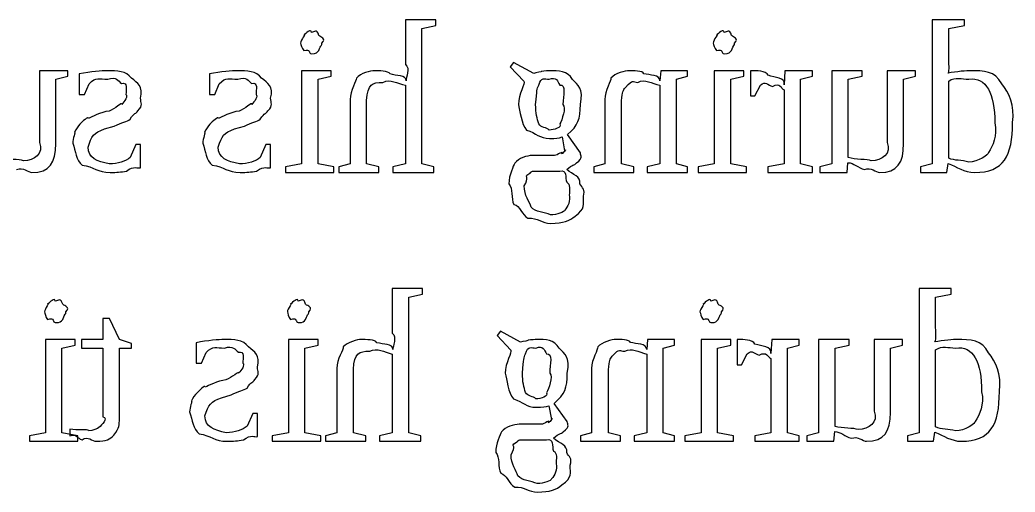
# Model space of a CAD drawing. Header units: millimetres. Extents: x 21 to 196, y 128 to 259.
# Drawn here: x 45.17 to 65.86, y 240.74 to 250.56 of the extents above; entities that cross this region are included whole.
import ezdxf

# ---------------------------------------------------------------- set-up
doc = ezdxf.new("R2010")
doc.units = ezdxf.units.MM
doc.layers.get('0').update_dxf_attribs({"linetype": 'CONTINUOUS'})

msp = doc.modelspace()

# ---------------------------------------------------------------- linework, layer by layer
at = {"color": 0}
for p, q in [((53.8124, 250.56), (53.1841, 250.56)), ((53.1841, 250.56), (53.1841, 249.634)), ((53.5259, 250.384), (53.8124, 250.445)), ((53.8124, 250.445), (53.8124, 250.56)), ((64.8049, 250.56), (64.1382, 250.56)), ((64.1382, 250.56), (64.1382, 247.562)), ((64.4797, 250.384), (64.8049, 250.445)), ((64.8049, 250.445), (64.8049, 250.56)), ((53.5259, 247.562), (53.5259, 250.384)), ((64.4797, 249.827), (64.4797, 250.384)), ((51.0011, 250.075), (51.0011, 250.075)), ((59.5824, 250.075), (59.5824, 250.075)), ((55.433, 249.673), (55.3614, 249.585)), ((55.3614, 249.585), (55.6479, 249.282)), ((55.8518, 249.447), (55.433, 249.673)), ((46.1603, 249.502), (45.5704, 249.502)), ((45.5704, 249.502), (45.5704, 248.008)), ((45.9123, 249.326), (46.1603, 249.386)), ((46.1603, 249.386), (46.1603, 249.502)), ((46.4012, 249.436), (46.4012, 249.011)), ((49.1063, 249.436), (49.1063, 249.011)), ((51.6407, 249.502), (51.0233, 249.502)), ((51.0233, 249.502), (51.0233, 247.562)), ((51.3652, 249.326), (51.6407, 249.386)), ((51.6407, 249.386), (51.6407, 249.502)), ((58.4923, 249.502), (58.4757, 249.293)), ((59.049, 249.502), (58.4923, 249.502)), ((58.8176, 249.326), (59.049, 249.386)), ((59.049, 249.386), (59.049, 249.502)), ((60.2216, 249.502), (59.6043, 249.502)), ((59.6043, 249.502), (59.6043, 247.562)), ((59.9461, 249.326), (60.2216, 249.386)), ((60.2216, 249.386), (60.2216, 249.502)), ((60.3567, 249.502), (60.3567, 248.979)), ((60.3899, 249.502), (60.3567, 249.502)), ((61.0732, 249.502), (61.0567, 249.21)), ((61.6465, 249.502), (61.0732, 249.502)), ((61.3985, 249.326), (61.6465, 249.386)), ((61.6465, 249.386), (61.6465, 249.502)), ((62.683, 249.502), (62.049, 249.502)), ((62.049, 249.502), (62.049, 247.562)), ((62.3905, 249.326), (62.683, 249.386)), ((62.683, 249.386), (62.683, 249.502)), ((63.7907, 249.502), (63.2008, 249.502)), ((63.2008, 249.502), (63.2008, 248.008)), ((63.5427, 249.326), (63.7907, 249.386)), ((63.7907, 249.386), (63.7907, 249.502)), ((45.9123, 247.986), (45.9123, 249.326)), ((46.5116, 249.011), (46.6051, 249.232)), ((49.2167, 249.011), (49.3102, 249.232)), ((51.3652, 247.562), (51.3652, 249.326)), ((53.1841, 249.199), (53.1841, 247.562)), ((58.4757, 249.199), (58.4757, 247.562)), ((58.8176, 247.562), (58.8176, 249.326)), ((59.9461, 247.562), (59.9461, 249.326)), ((60.4449, 248.979), (60.5663, 249.204)), ((61.3985, 247.562), (61.3985, 249.326)), ((62.3905, 247.694), (62.3905, 249.326)), ((63.5427, 247.986), (63.5427, 249.326)), ((64.4797, 247.683), (64.4797, 249.287)), ((46.4012, 249.011), (46.5116, 249.011)), ((49.1063, 249.011), (49.2167, 249.011)), ((60.3567, 248.979), (60.4449, 248.979)), ((61.0567, 249.105), (61.0567, 247.562)), ((52.0319, 248.901), (52.0319, 247.562)), ((52.3737, 247.562), (52.3737, 248.885)), ((55.5322, 248.802), (55.5322, 248.802)), ((57.3292, 248.901), (57.3292, 247.562)), ((57.6763, 247.562), (57.6763, 248.874)), ((46.9251, 248.29), (47.129, 248.35)), ((49.6302, 248.29), (49.8341, 248.35)), ((65.4389, 248.416), (65.4389, 248.416)), ((56.1717, 248.267), (56.1717, 248.267)), ((56.8219, 247.793), (56.552, 248.174)), ((46.2636, 247.997), (46.2636, 247.997)), ((47.5753, 247.964), (47.4595, 247.7)), ((47.6747, 247.964), (47.5753, 247.964)), ((47.6747, 247.485), (47.6747, 247.964)), ((48.9687, 247.997), (48.9687, 247.997)), ((50.2804, 247.964), (50.1646, 247.7)), ((50.3798, 247.964), (50.2804, 247.964)), ((50.3798, 247.485), (50.3798, 247.964)), ((56.4416, 248.124), (56.4914, 247.837)), ((56.2818, 247.738), (55.8243, 247.738)), ((51.0233, 247.562), (50.6871, 247.501)), ((51.6957, 247.501), (51.3652, 247.562)), ((52.0319, 247.562), (51.7948, 247.501)), ((52.6327, 247.501), (52.3737, 247.562)), ((53.1841, 247.562), (52.9195, 247.501)), ((53.7739, 247.501), (53.5259, 247.562)), ((57.3292, 247.562), (57.0978, 247.501)), ((57.93, 247.501), (57.6763, 247.562)), ((58.4757, 247.562), (58.2112, 247.501)), ((59.049, 247.501), (58.8176, 247.562)), ((59.6043, 247.562), (59.2681, 247.501)), ((60.2767, 247.501), (59.9461, 247.562)), ((61.0567, 247.562), (60.7205, 247.501)), ((61.6465, 247.501), (61.3985, 247.562)), ((62.049, 247.562), (61.801, 247.501)), ((62.3686, 247.385), (62.3852, 247.589)), ((64.1382, 247.562), (63.8955, 247.501)), ((64.4412, 247.385), (64.4687, 247.573)), ((50.6871, 247.501), (50.6871, 247.385)), ((50.6871, 247.385), (51.6957, 247.385)), ((51.6957, 247.385), (51.6957, 247.501)), ((51.7948, 247.501), (51.7948, 247.385)), ((51.7948, 247.385), (52.6327, 247.385)), ((52.6327, 247.385), (52.6327, 247.501)), ((52.9195, 247.501), (52.9195, 247.385)), ((52.9195, 247.385), (53.7739, 247.385)), ((53.7739, 247.385), (53.7739, 247.501)), ((55.8574, 247.413), (56.3922, 247.413)), ((57.0978, 247.501), (57.0978, 247.385)), ((57.0978, 247.385), (57.93, 247.385)), ((57.93, 247.385), (57.93, 247.501)), ((58.2112, 247.501), (58.2112, 247.385)), ((58.2112, 247.385), (59.049, 247.385)), ((59.049, 247.385), (59.049, 247.501)), ((59.2681, 247.501), (59.2681, 247.385)), ((59.2681, 247.385), (60.2767, 247.385)), ((60.2767, 247.385), (60.2767, 247.501)), ((60.7205, 247.501), (60.7205, 247.385)), ((60.7205, 247.385), (61.6465, 247.385)), ((61.6465, 247.385), (61.6465, 247.501)), ((61.801, 247.501), (61.801, 247.385)), ((61.801, 247.385), (62.3686, 247.385)), ((63.8955, 247.501), (63.8955, 247.385)), ((63.8955, 247.385), (64.4412, 247.385)), ((55.6535, 247.104), (55.6535, 247.104))]:
    msp.add_line(p, q, dxfattribs=at)
at = {"color": 250}
for p, q in [((53.5383, 244.968), (52.9096, 244.968)), ((52.9096, 244.968), (52.9096, 244.042)), ((53.2515, 244.792), (53.5383, 244.852)), ((53.5383, 244.852), (53.5383, 244.968)), ((64.5308, 244.968), (63.8637, 244.968)), ((63.8637, 244.968), (63.8637, 241.97)), ((64.2056, 244.792), (64.5308, 244.852)), ((64.5308, 244.852), (64.5308, 244.968)), ((53.2515, 241.97), (53.2515, 244.792)), ((64.2056, 244.235), (64.2056, 244.792)), ((45.6766, 244.483), (45.6766, 244.483)), ((50.727, 244.483), (50.727, 244.483)), ((59.3079, 244.483), (59.3079, 244.483)), ((47.0256, 244.346), (46.8933, 244.346)), ((46.8933, 244.346), (46.8933, 243.91)), ((47.2352, 243.91), (47.0256, 244.346)), ((55.1586, 244.081), (55.087, 243.993)), ((55.087, 243.993), (55.3738, 243.689)), ((55.5777, 243.855), (55.1586, 244.081)), ((46.3158, 243.91), (45.6985, 243.91)), ((45.6985, 243.91), (45.6985, 241.97)), ((46.0403, 243.733), (46.3158, 243.794)), ((46.3158, 243.794), (46.3158, 243.91)), ((46.8933, 243.91), (46.4467, 243.91)), ((46.4467, 243.91), (46.4467, 243.733)), ((47.4885, 243.827), (47.2352, 243.91)), ((47.4885, 243.733), (47.4885, 243.827)), ((48.8322, 243.844), (48.8322, 243.419)), ((51.3662, 243.91), (50.7488, 243.91)), ((50.7488, 243.91), (50.7488, 241.97)), ((51.0907, 243.733), (51.3662, 243.794)), ((51.3662, 243.794), (51.3662, 243.91)), ((58.2179, 243.91), (58.2013, 243.701)), ((58.7745, 243.91), (58.2179, 243.91)), ((58.5431, 243.733), (58.7745, 243.794)), ((58.7745, 243.794), (58.7745, 243.91)), ((59.9475, 243.91), (59.3302, 243.91)), ((59.3302, 243.91), (59.3302, 241.97)), ((59.6717, 243.733), (59.9475, 243.794)), ((59.9475, 243.794), (59.9475, 243.91)), ((60.0826, 243.91), (60.0826, 243.386)), ((60.1155, 243.91), (60.0826, 243.91)), ((60.7991, 243.91), (60.7826, 243.618)), ((61.3724, 243.91), (60.7991, 243.91)), ((61.1244, 243.733), (61.3724, 243.794)), ((61.3724, 243.794), (61.3724, 243.91)), ((62.4085, 243.91), (61.7746, 243.91)), ((61.7746, 243.91), (61.7746, 241.97)), ((62.1164, 243.733), (62.4085, 243.794)), ((62.4085, 243.794), (62.4085, 243.91)), ((63.5166, 243.91), (62.9267, 243.91)), ((62.9267, 243.91), (62.9267, 242.416)), ((63.2686, 243.733), (63.5166, 243.794)), ((63.5166, 243.794), (63.5166, 243.91)), ((46.0403, 241.97), (46.0403, 243.733)), ((46.4467, 243.733), (46.8933, 243.733)), ((46.8933, 243.733), (46.8933, 242.3)), ((47.2352, 242.273), (47.2352, 243.733)), ((47.2352, 243.733), (47.4885, 243.733)), ((48.9423, 243.419), (49.0361, 243.64)), ((51.0907, 241.97), (51.0907, 243.733)), ((52.9096, 243.607), (52.9096, 241.97)), ((58.2013, 243.607), (58.2013, 241.97)), ((58.5431, 241.97), (58.5431, 243.733)), ((59.6717, 241.97), (59.6717, 243.733)), ((60.1708, 243.386), (60.2918, 243.612)), ((61.1244, 241.97), (61.1244, 243.733)), ((62.1164, 242.102), (62.1164, 243.733)), ((63.2686, 242.394), (63.2686, 243.733)), ((64.2056, 242.091), (64.2056, 243.695)), ((48.8322, 243.419), (48.9423, 243.419)), ((60.0826, 243.386), (60.1708, 243.386)), ((60.7826, 243.513), (60.7826, 241.97)), ((51.7578, 243.309), (51.7578, 241.97)), ((52.0996, 241.97), (52.0996, 243.292)), ((55.2581, 243.21), (55.2581, 243.21)), ((57.0547, 243.309), (57.0547, 241.97)), ((57.4022, 241.97), (57.4022, 243.282)), ((49.3557, 242.697), (49.5596, 242.758)), ((65.1648, 242.824), (65.1648, 242.824)), ((55.8973, 242.675), (55.8973, 242.675)), ((56.5478, 242.201), (56.2776, 242.582)), ((48.6943, 242.405), (48.6943, 242.405)), ((50.0063, 242.372), (49.8905, 242.108)), ((50.1054, 242.372), (50.0063, 242.372)), ((50.1054, 241.893), (50.1054, 242.372)), ((56.1675, 242.532), (56.2169, 242.245)), ((56.0077, 242.146), (55.5502, 242.146)), ((45.6985, 241.97), (45.3623, 241.909)), ((46.3709, 241.909), (46.0403, 241.97)), ((46.2044, 242.042), (46.2044, 241.909)), ((50.7488, 241.97), (50.4126, 241.909)), ((51.4216, 241.909), (51.0907, 241.97)), ((51.7578, 241.97), (51.5207, 241.909)), ((52.3586, 241.909), (52.0996, 241.97)), ((52.9096, 241.97), (52.645, 241.909)), ((53.4995, 241.909), (53.2515, 241.97)), ((57.0547, 241.97), (56.8233, 241.909)), ((57.6559, 241.909), (57.4022, 241.97)), ((58.2013, 241.97), (57.9367, 241.909)), ((58.7745, 241.909), (58.5431, 241.97)), ((59.3302, 241.97), (58.994, 241.909)), ((60.0026, 241.909), (59.6717, 241.97)), ((60.7826, 241.97), (60.4464, 241.909)), ((61.3724, 241.909), (61.1244, 241.97)), ((61.7746, 241.97), (61.5266, 241.909)), ((62.0945, 241.793), (62.1111, 241.997)), ((63.8637, 241.97), (63.6214, 241.909)), ((64.1671, 241.793), (64.1946, 241.981)), ((45.3623, 241.909), (45.3623, 241.793)), ((45.3623, 241.793), (46.3709, 241.793)), ((46.3709, 241.793), (46.3709, 241.909)), ((46.761, 241.793), (46.761, 241.793)), ((50.4126, 241.909), (50.4126, 241.793)), ((50.4126, 241.793), (51.4216, 241.793)), ((51.4216, 241.793), (51.4216, 241.909)), ((51.5207, 241.909), (51.5207, 241.793)), ((51.5207, 241.793), (52.3586, 241.793)), ((52.3586, 241.793), (52.3586, 241.909)), ((52.645, 241.909), (52.645, 241.793)), ((52.645, 241.793), (53.4995, 241.793)), ((53.4995, 241.793), (53.4995, 241.909)), ((55.5833, 241.821), (56.1178, 241.821)), ((56.8233, 241.909), (56.8233, 241.793)), ((56.8233, 241.793), (57.6559, 241.793)), ((57.6559, 241.793), (57.6559, 241.909)), ((57.9367, 241.909), (57.9367, 241.793)), ((57.9367, 241.793), (58.7745, 241.793)), ((58.7745, 241.793), (58.7745, 241.909)), ((58.994, 241.909), (58.994, 241.793)), ((58.994, 241.793), (60.0026, 241.793)), ((60.0026, 241.793), (60.0026, 241.909)), ((60.4464, 241.909), (60.4464, 241.793)), ((60.4464, 241.793), (61.3724, 241.793)), ((61.3724, 241.793), (61.3724, 241.909)), ((61.5266, 241.909), (61.5266, 241.793)), ((61.5266, 241.793), (62.0945, 241.793)), ((63.6214, 241.909), (63.6214, 241.793)), ((63.6214, 241.793), (64.1671, 241.793)), ((55.3791, 241.512), (55.3791, 241.512))]:
    msp.add_line(p, q, dxfattribs=at)
at = {"color": 0}
for points in [[(51.0674, 250.235), (51.1309, 250.299), (51.0011, 250.137), (51.0011, 250.075)], [(51.2272, 250.301), (51.2191, 250.387), (51.1115, 250.279), (51.0674, 250.235)], [(51.3814, 250.235), (51.3401, 250.387), (51.2865, 250.301), (51.2272, 250.301)], [(51.4477, 250.075), (51.5454, 250.182), (51.4255, 250.191), (51.3814, 250.235)], [(59.6484, 250.235), (59.7119, 250.299), (59.5824, 250.137), (59.5824, 250.075)], [(59.8082, 250.301), (59.8001, 250.387), (59.6925, 250.279), (59.6484, 250.235)], [(59.9627, 250.235), (59.9211, 250.387), (59.8674, 250.301), (59.8082, 250.301)], [(60.0287, 250.075), (60.1267, 250.182), (60.0068, 250.191), (59.9627, 250.235)], [(51.0011, 250.075), (51.0124, 250.06), (51.0233, 249.965), (51.0674, 249.921)], [(51.3814, 249.921), (51.4283, 250.06), (51.4477, 250.016), (51.4477, 250.075)], [(59.5824, 250.075), (59.5933, 250.06), (59.6043, 249.965), (59.6484, 249.921)], [(59.9627, 249.921), (60.0093, 250.06), (60.0287, 250.016), (60.0287, 250.075)], [(51.0674, 249.921), (51.2191, 249.972), (51.1651, 249.855), (51.2272, 249.855)], [(51.2272, 249.855), (51.3401, 249.855), (51.3373, 249.877), (51.3814, 249.921)], [(59.6484, 249.921), (59.8001, 249.972), (59.7461, 249.855), (59.8082, 249.855)], [(59.8082, 249.855), (59.9211, 249.855), (59.9186, 249.877), (59.9627, 249.921)], [(64.4687, 249.452), (64.5047, 249.516), (64.4797, 249.625), (64.4797, 249.827)], [(53.1841, 249.634), (53.2917, 249.549), (53.1883, 249.362), (53.195, 249.293)], [(46.9745, 249.502), (46.8849, 249.502), (46.633, 249.48), (46.4012, 249.436)], [(46.6051, 249.232), (46.7526, 249.384), (46.8147, 249.326), (46.9911, 249.326)], [(47.4871, 249.348), (47.3699, 249.502), (47.1921, 249.502), (46.9745, 249.502)], [(46.9911, 249.326), (47.1717, 249.384), (47.2115, 249.295), (47.2779, 249.238)], [(49.6796, 249.502), (49.59, 249.502), (49.3377, 249.48), (49.1063, 249.436)], [(49.3102, 249.232), (49.4577, 249.384), (49.5198, 249.326), (49.6962, 249.326)], [(50.1922, 249.348), (50.075, 249.502), (49.8972, 249.502), (49.6796, 249.502)], [(49.6962, 249.326), (49.8768, 249.384), (49.9166, 249.295), (49.983, 249.238)], [(52.5392, 249.502), (52.4605, 249.502), (52.2496, 249.45), (52.1642, 249.348)], [(52.8645, 249.436), (52.8313, 249.502), (52.6274, 249.502), (52.5392, 249.502)], [(53.195, 249.293), (53.2035, 249.417), (52.9897, 249.394), (52.8645, 249.436)], [(56.0063, 249.486), (56.0476, 249.48), (55.8892, 249.461), (55.8518, 249.447)], [(55.9566, 249.204), (56.0063, 249.384), (56.0723, 249.326), (56.1717, 249.326)], [(56.1661, 249.502), (56.1799, 249.502), (56.0723, 249.496), (56.0063, 249.486)], [(56.6568, 249.32), (56.5506, 249.502), (56.3795, 249.502), (56.1661, 249.502)], [(56.1717, 249.326), (56.3231, 249.384), (56.3453, 249.284), (56.3922, 249.204)], [(57.8362, 249.502), (57.7522, 249.502), (57.5412, 249.45), (57.4559, 249.348)], [(58.1395, 249.441), (58.1201, 249.502), (57.9176, 249.502), (57.8362, 249.502)], [(58.4757, 249.293), (58.4757, 249.425), (58.2581, 249.404), (58.1395, 249.441)], [(60.7261, 249.408), (60.682, 249.502), (60.4711, 249.502), (60.3899, 249.502)], [(61.0567, 249.21), (61.0828, 249.377), (60.8665, 249.345), (60.7261, 249.408)], [(64.9206, 249.502), (64.8822, 249.502), (64.6204, 249.486), (64.4687, 249.452)], [(64.4797, 249.287), (64.6257, 249.384), (64.7418, 249.326), (64.8988, 249.326)], [(64.8988, 249.326), (65.2611, 249.384), (65.4389, 249.023), (65.4389, 248.416)], [(65.5821, 249.227), (65.4417, 249.502), (65.2117, 249.502), (64.9206, 249.502)], [(47.2779, 249.238), (47.4183, 249.271), (47.3714, 249.107), (47.3714, 249.011)], [(47.6747, 248.929), (47.7379, 249.178), (47.6127, 249.245), (47.4871, 249.348)], [(49.983, 249.238), (50.1234, 249.271), (50.0765, 249.107), (50.0765, 249.011)], [(50.3798, 248.929), (50.443, 249.178), (50.3178, 249.245), (50.1922, 249.348)], [(52.1642, 249.348), (52.1698, 249.295), (52.0319, 249.096), (52.0319, 248.901)], [(52.3737, 248.885), (52.3984, 249.222), (52.488, 249.26), (52.7156, 249.26)], [(52.7156, 249.26), (52.8754, 249.339), (53.0049, 249.239), (53.1841, 249.199)], [(55.6479, 249.282), (55.6796, 249.245), (55.5322, 249.011), (55.5322, 248.802)], [(55.8906, 248.802), (55.9181, 249.105), (55.9125, 249.123), (55.9566, 249.204)], [(56.3922, 249.204), (56.5326, 249.222), (56.4582, 248.989), (56.4582, 248.802)], [(56.8219, 248.802), (56.8925, 249.141), (56.7669, 249.199), (56.6568, 249.32)], [(57.4559, 249.348), (57.4657, 249.295), (57.3292, 249.096), (57.3292, 248.901)], [(57.7592, 249.155), (57.9244, 249.339), (57.9011, 249.26), (58.0182, 249.26)], [(58.0182, 249.26), (58.1671, 249.339), (58.2965, 249.239), (58.4757, 249.199)], [(60.5663, 249.204), (60.6707, 249.304), (60.7191, 249.195), (60.8143, 249.177)], [(60.8143, 249.177), (60.9769, 249.266), (60.9879, 249.134), (61.0567, 249.105)], [(65.8082, 248.422), (65.8604, 248.781), (65.7338, 249.042), (65.5821, 249.227)], [(47.3714, 249.011), (47.4183, 248.976), (47.3424, 248.86), (47.2832, 248.802)], [(50.0765, 249.011), (50.1234, 248.976), (50.0475, 248.86), (49.9883, 248.802)], [(57.6763, 248.874), (57.6972, 249.083), (57.7039, 249.084), (57.7592, 249.155)], [(47.2832, 248.802), (47.2997, 248.863), (47.1371, 248.7), (47.0186, 248.664)], [(47.6194, 248.67), (47.7379, 248.786), (47.6747, 248.83), (47.6747, 248.929)], [(49.9883, 248.802), (50.0048, 248.863), (49.8422, 248.7), (49.7237, 248.664)], [(50.3245, 248.67), (50.443, 248.786), (50.3798, 248.83), (50.3798, 248.929)], [(55.5322, 248.802), (55.5625, 248.682), (55.59, 248.389), (55.7029, 248.267)], [(55.9566, 248.4), (55.9181, 248.502), (55.8906, 248.622), (55.8906, 248.802)], [(56.4582, 248.802), (56.5326, 248.731), (56.4363, 248.478), (56.3922, 248.394)], [(56.552, 248.174), (56.7754, 248.369), (56.8219, 248.489), (56.8219, 248.802)], [(46.5889, 248.51), (46.5914, 248.572), (46.4605, 248.436), (46.4125, 248.389)], [(47.0186, 248.664), (46.845, 248.638), (46.6549, 248.543), (46.5889, 248.51)], [(47.4595, 248.493), (47.5463, 248.642), (47.5837, 248.599), (47.6194, 248.67)], [(49.2936, 248.51), (49.2965, 248.572), (49.1656, 248.436), (49.1172, 248.389)], [(49.7237, 248.664), (49.5501, 248.638), (49.36, 248.543), (49.2936, 248.51)], [(50.1646, 248.493), (50.2514, 248.642), (50.2888, 248.599), (50.3245, 248.67)], [(46.4125, 248.389), (46.3779, 248.358), (46.3282, 248.285), (46.3021, 248.223)], [(47.129, 248.35), (47.2888, 248.429), (47.3908, 248.445), (47.4595, 248.493)], [(49.1172, 248.389), (49.083, 248.358), (49.0333, 248.285), (49.0072, 248.223)], [(49.8341, 248.35), (49.9939, 248.429), (50.0959, 248.445), (50.1646, 248.493)], [(56.1717, 248.267), (56.1206, 248.325), (55.9978, 248.311), (55.9566, 248.4)], [(56.3922, 248.394), (56.4402, 248.325), (56.2709, 248.267), (56.1717, 248.267)], [(65.0145, 247.385), (65.6248, 247.385), (65.8082, 247.73), (65.8082, 248.422)], [(65.4389, 248.416), (65.4967, 248.149), (65.3948, 247.934), (65.3066, 247.799)], [(46.3021, 248.223), (46.3268, 248.234), (46.2636, 248.085), (46.2636, 247.997)], [(46.5832, 247.915), (46.6577, 248.146), (46.6975, 248.212), (46.9251, 248.29)], [(49.0072, 248.223), (49.0319, 248.234), (48.9687, 248.085), (48.9687, 247.997)], [(49.2883, 247.915), (49.3628, 248.146), (49.4026, 248.212), (49.6302, 248.29)], [(55.7029, 248.267), (55.9043, 248.208), (55.9717, 248.091), (56.177, 248.091)], [(45.5704, 248.008), (45.6681, 247.782), (45.46, 247.628), (45.2395, 247.628)], [(45.4159, 247.385), (45.7786, 247.385), (45.9123, 247.585), (45.9123, 247.986)], [(46.2636, 247.997), (46.3268, 247.826), (46.3296, 247.642), (46.4619, 247.54)], [(48.9687, 247.997), (49.0319, 247.826), (49.0347, 247.642), (49.167, 247.54)], [(56.177, 248.091), (56.3231, 248.091), (56.3619, 248.102), (56.4416, 248.124)], [(63.2008, 248.008), (63.2989, 247.782), (63.0908, 247.628), (62.8703, 247.628)], [(63.0467, 247.385), (63.409, 247.385), (63.5427, 247.585), (63.5427, 247.986)], [(47.0242, 247.562), (46.7748, 247.62), (46.5832, 247.679), (46.5832, 247.915)], [(49.7293, 247.562), (49.4799, 247.62), (49.2883, 247.679), (49.2883, 247.915)], [(55.8243, 247.738), (55.7086, 247.738), (55.5364, 247.685), (55.4549, 247.578)], [(56.4307, 247.771), (56.4734, 247.855), (56.3411, 247.738), (56.2818, 247.738)], [(56.4914, 247.837), (56.5506, 247.899), (56.4677, 247.793), (56.4307, 247.771)], [(56.7394, 247.584), (56.8925, 247.701), (56.8219, 247.719), (56.8219, 247.793)], [(65.3066, 247.799), (65.3203, 247.763), (65.0833, 247.6), (64.8988, 247.6)], [(45.2395, 247.628), (45.157, 247.664), (44.9076, 247.65), (44.7601, 247.694)], [(46.4619, 247.54), (46.7046, 247.503), (46.7843, 247.385), (47.0408, 247.385)], [(47.4595, 247.7), (47.3661, 247.62), (47.2048, 247.562), (47.0242, 247.562)], [(47.3826, 247.413), (47.5506, 247.542), (47.6056, 247.458), (47.6747, 247.485)], [(49.167, 247.54), (49.4097, 247.503), (49.4894, 247.385), (49.7459, 247.385)], [(50.1646, 247.7), (50.0712, 247.62), (49.9099, 247.562), (49.7293, 247.562)], [(50.0874, 247.413), (50.2557, 247.542), (50.3107, 247.458), (50.3798, 247.485)], [(55.4549, 247.578), (55.4302, 247.529), (55.3339, 247.333), (55.3339, 247.148)], [(56.5355, 247.446), (56.6649, 247.569), (56.6843, 247.518), (56.7394, 247.584)], [(62.3852, 247.589), (62.5009, 247.584), (62.5987, 247.486), (62.7271, 247.446)], [(62.8703, 247.628), (62.7874, 247.664), (62.538, 247.65), (62.3905, 247.694)], [(64.4687, 247.573), (64.6508, 247.503), (64.8049, 247.385), (65.0145, 247.385)], [(64.8988, 247.6), (64.7471, 247.646), (64.6053, 247.628), (64.4797, 247.683)], [(45.0963, 247.446), (45.2423, 247.503), (45.3277, 247.385), (45.4159, 247.385)], [(47.0408, 247.385), (47.1826, 247.385), (47.2585, 247.394), (47.3826, 247.413)], [(49.7459, 247.385), (49.8877, 247.385), (49.9636, 247.394), (50.0874, 247.413)], [(55.6535, 247.104), (55.7611, 247.294), (55.6729, 247.275), (55.7086, 247.33)], [(55.7086, 247.33), (55.8299, 247.403), (55.7911, 247.413), (55.8574, 247.413)], [(56.3922, 247.413), (56.5464, 247.458), (56.4995, 247.274), (56.5355, 247.182)], [(56.811, 247.148), (56.8332, 247.312), (56.6678, 247.333), (56.5355, 247.446)], [(62.7271, 247.446), (62.8731, 247.503), (62.9585, 247.385), (63.0467, 247.385)], [(55.3339, 247.148), (55.4302, 247.063), (55.3695, 246.84), (55.4383, 246.718)], [(55.7967, 246.663), (55.7611, 246.772), (55.6535, 246.914), (55.6535, 247.104)], [(56.5355, 247.182), (56.6208, 247.154), (56.5905, 246.998), (56.5905, 246.917)], [(56.8826, 246.889), (56.9323, 247.026), (56.8593, 247.064), (56.811, 247.148)], [(56.5905, 246.917), (56.6208, 246.809), (56.5602, 246.666), (56.4967, 246.603)], [(56.7118, 246.476), (56.9323, 246.64), (56.8826, 246.71), (56.8826, 246.889)], [(55.4383, 246.718), (55.5653, 246.699), (55.6024, 246.498), (55.7308, 246.432)], [(56.1993, 246.503), (56.0656, 246.563), (55.8892, 246.557), (55.7967, 246.663)], [(56.4967, 246.603), (56.4914, 246.563), (56.3316, 246.503), (56.1993, 246.503)], [(56.2046, 246.327), (56.4667, 246.327), (56.5947, 246.377), (56.7118, 246.476)], [(55.7308, 246.432), (55.94, 246.446), (56.0172, 246.327), (56.2046, 246.327)]]:
    msp.add_open_spline(points, degree=3, dxfattribs=at)
at = {"color": 250}
for points in [[(45.7426, 244.643), (45.8061, 244.706), (45.6766, 244.545), (45.6766, 244.483)], [(45.9024, 244.709), (45.8943, 244.795), (45.7867, 244.687), (45.7426, 244.643)], [(46.0569, 244.643), (46.0156, 244.795), (45.9617, 244.709), (45.9024, 244.709)], [(46.1229, 244.483), (46.2209, 244.589), (46.101, 244.599), (46.0569, 244.643)], [(50.7929, 244.643), (50.8564, 244.706), (50.727, 244.545), (50.727, 244.483)], [(50.9531, 244.709), (50.9446, 244.795), (50.837, 244.687), (50.7929, 244.643)], [(51.1073, 244.643), (51.066, 244.795), (51.0124, 244.709), (50.9531, 244.709)], [(51.1736, 244.483), (51.2713, 244.589), (51.1514, 244.599), (51.1073, 244.643)], [(59.3743, 244.643), (59.4374, 244.706), (59.3079, 244.545), (59.3079, 244.483)], [(59.5341, 244.709), (59.5256, 244.795), (59.4184, 244.687), (59.3743, 244.643)], [(59.6882, 244.643), (59.647, 244.795), (59.5933, 244.709), (59.5341, 244.709)], [(59.7546, 244.483), (59.8523, 244.589), (59.7323, 244.599), (59.6882, 244.643)], [(45.6766, 244.483), (45.6875, 244.468), (45.6985, 244.373), (45.7426, 244.329)], [(46.0569, 244.329), (46.1038, 244.468), (46.1229, 244.424), (46.1229, 244.483)], [(50.727, 244.483), (50.7379, 244.468), (50.7488, 244.373), (50.7929, 244.329)], [(51.1073, 244.329), (51.1542, 244.468), (51.1736, 244.424), (51.1736, 244.483)], [(59.3079, 244.483), (59.3189, 244.468), (59.3302, 244.373), (59.3743, 244.329)], [(59.6882, 244.329), (59.7352, 244.468), (59.7546, 244.424), (59.7546, 244.483)], [(45.7426, 244.329), (45.8943, 244.38), (45.8403, 244.263), (45.9024, 244.263)], [(45.9024, 244.263), (46.0156, 244.263), (46.0128, 244.285), (46.0569, 244.329)], [(50.7929, 244.329), (50.9446, 244.38), (50.891, 244.263), (50.9531, 244.263)], [(50.9531, 244.263), (51.066, 244.263), (51.0632, 244.285), (51.1073, 244.329)], [(59.3743, 244.329), (59.5256, 244.38), (59.472, 244.263), (59.5341, 244.263)], [(59.5341, 244.263), (59.647, 244.263), (59.6441, 244.285), (59.6882, 244.329)], [(64.1946, 243.86), (64.2303, 243.924), (64.2056, 244.033), (64.2056, 244.235)], [(52.9096, 244.042), (53.0172, 243.957), (52.9138, 243.769), (52.9209, 243.701)], [(49.4055, 243.91), (49.3159, 243.91), (49.0636, 243.888), (48.8322, 243.844)], [(49.0361, 243.64), (49.1836, 243.792), (49.2457, 243.733), (49.422, 243.733)], [(49.9181, 243.756), (49.8009, 243.91), (49.6231, 243.91), (49.4055, 243.91)], [(49.422, 243.733), (49.6023, 243.792), (49.6425, 243.703), (49.7085, 243.645)], [(52.2647, 243.91), (52.1864, 243.91), (51.9755, 243.858), (51.8901, 243.756)], [(52.59, 243.844), (52.5568, 243.91), (52.3529, 243.91), (52.2647, 243.91)], [(52.9209, 243.701), (52.929, 243.824), (52.7156, 243.803), (52.59, 243.844)], [(55.7318, 243.894), (55.7735, 243.888), (55.6147, 243.869), (55.5777, 243.855)], [(55.6824, 243.612), (55.7318, 243.792), (55.7982, 243.733), (55.8973, 243.733)], [(55.892, 243.91), (55.9058, 243.91), (55.7982, 243.905), (55.7318, 243.894)], [(56.3824, 243.728), (56.2762, 243.91), (56.1054, 243.91), (55.892, 243.91)], [(55.8973, 243.733), (56.049, 243.792), (56.0709, 243.692), (56.1178, 243.612)], [(57.562, 243.91), (57.4781, 243.91), (57.2671, 243.858), (57.1817, 243.756)], [(57.8651, 243.85), (57.846, 243.91), (57.6432, 243.91), (57.562, 243.91)], [(58.2013, 243.701), (58.2013, 243.833), (57.9836, 243.812), (57.8651, 243.85)], [(60.4516, 243.816), (60.4075, 243.91), (60.1969, 243.91), (60.1155, 243.91)], [(60.7826, 243.618), (60.8087, 243.785), (60.5924, 243.753), (60.4516, 243.816)], [(64.6465, 243.91), (64.6081, 243.91), (64.346, 243.894), (64.1946, 243.86)], [(64.2056, 243.695), (64.3516, 243.792), (64.4673, 243.733), (64.6247, 243.733)], [(64.6247, 243.733), (64.987, 243.792), (65.1648, 243.43), (65.1648, 242.824)], [(65.308, 243.634), (65.1676, 243.91), (64.9372, 243.91), (64.6465, 243.91)], [(49.7085, 243.645), (49.8493, 243.678), (49.8023, 243.514), (49.8023, 243.419)], [(50.1054, 243.337), (50.1689, 243.586), (50.0433, 243.652), (49.9181, 243.756)], [(51.8901, 243.756), (51.8954, 243.703), (51.7578, 243.503), (51.7578, 243.309)], [(52.0996, 243.292), (52.1243, 243.63), (52.2139, 243.667), (52.4411, 243.667)], [(52.4411, 243.667), (52.6009, 243.748), (52.7308, 243.647), (52.9096, 243.607)], [(55.3738, 243.689), (55.4055, 243.652), (55.2581, 243.419), (55.2581, 243.21)], [(55.6161, 243.21), (55.6436, 243.513), (55.6383, 243.531), (55.6824, 243.612)], [(56.1178, 243.612), (56.2585, 243.63), (56.1841, 243.397), (56.1841, 243.21)], [(56.5478, 243.21), (56.618, 243.549), (56.4928, 243.607), (56.3824, 243.728)], [(57.1817, 243.756), (57.1913, 243.703), (57.0547, 243.503), (57.0547, 243.309)], [(57.4848, 243.563), (57.6502, 243.748), (57.627, 243.667), (57.7441, 243.667)], [(57.7441, 243.667), (57.8926, 243.748), (58.0224, 243.647), (58.2013, 243.607)], [(60.2918, 243.612), (60.3966, 243.712), (60.4449, 243.603), (60.5398, 243.585)], [(60.5398, 243.585), (60.7025, 243.674), (60.7138, 243.542), (60.7826, 243.513)], [(65.5341, 242.83), (65.5863, 243.189), (65.4597, 243.45), (65.308, 243.634)], [(49.8023, 243.419), (49.8493, 243.384), (49.7734, 243.268), (49.7141, 243.21)], [(57.4022, 243.282), (57.4227, 243.491), (57.4298, 243.493), (57.4848, 243.563)], [(49.7141, 243.21), (49.7307, 243.271), (49.5681, 243.108), (49.4496, 243.072)], [(50.0503, 243.078), (50.1689, 243.193), (50.1054, 243.237), (50.1054, 243.337)], [(55.2581, 243.21), (55.2884, 243.09), (55.3159, 242.796), (55.4288, 242.675)], [(55.6824, 242.807), (55.6436, 242.91), (55.6161, 243.029), (55.6161, 243.21)], [(56.1841, 243.21), (56.2585, 243.138), (56.1619, 242.886), (56.1178, 242.802)], [(56.2776, 242.582), (56.5009, 242.777), (56.5478, 242.897), (56.5478, 243.21)], [(49.0195, 242.918), (49.0224, 242.98), (48.8915, 242.843), (48.8431, 242.796)], [(49.4496, 243.072), (49.276, 243.046), (49.0859, 242.951), (49.0195, 242.918)], [(49.8905, 242.901), (49.9773, 243.05), (50.0144, 243.007), (50.0503, 243.078)], [(48.8431, 242.796), (48.8086, 242.766), (48.7592, 242.693), (48.7331, 242.631)], [(49.5596, 242.758), (49.7198, 242.836), (49.8217, 242.853), (49.8905, 242.901)], [(55.8973, 242.675), (55.8465, 242.733), (55.7237, 242.719), (55.6824, 242.807)], [(56.1178, 242.802), (56.1661, 242.733), (55.9964, 242.675), (55.8973, 242.675)], [(64.7404, 241.793), (65.3507, 241.793), (65.5341, 242.138), (65.5341, 242.83)], [(65.1648, 242.824), (65.2226, 242.557), (65.1207, 242.342), (65.0325, 242.207)], [(48.7331, 242.631), (48.7578, 242.642), (48.6943, 242.493), (48.6943, 242.405)], [(49.0142, 242.322), (49.0883, 242.554), (49.1285, 242.62), (49.3557, 242.697)], [(55.4288, 242.675), (55.6299, 242.616), (55.6976, 242.499), (55.9029, 242.499)], [(48.6943, 242.405), (48.7578, 242.234), (48.7606, 242.05), (48.8929, 241.948)], [(55.9029, 242.499), (56.049, 242.499), (56.0874, 242.51), (56.1675, 242.532)], [(62.9267, 242.416), (63.0245, 242.19), (62.8167, 242.036), (62.5962, 242.036)], [(62.7726, 241.793), (63.1349, 241.793), (63.2686, 241.993), (63.2686, 242.394)], [(46.8933, 242.3), (47.0076, 242.27), (46.8658, 242.131), (46.8104, 242.08)], [(47.1191, 241.92), (47.2352, 242.08), (47.2352, 242.121), (47.2352, 242.273)], [(49.4552, 241.97), (49.2054, 242.028), (49.0142, 242.087), (49.0142, 242.322)], [(55.5502, 242.146), (55.4344, 242.146), (55.2619, 242.092), (55.1808, 241.986)], [(56.1566, 242.179), (56.1993, 242.263), (56.067, 242.146), (56.0077, 242.146)], [(56.2169, 242.245), (56.2762, 242.307), (56.1936, 242.201), (56.1566, 242.179)], [(56.4653, 241.992), (56.618, 242.109), (56.5478, 242.127), (56.5478, 242.201)], [(65.0325, 242.207), (65.0462, 242.171), (64.8092, 242.008), (64.6247, 242.008)], [(46.5956, 242.008), (46.5847, 242.054), (46.3585, 242.019), (46.2044, 242.042)], [(46.2044, 241.909), (46.3723, 241.954), (46.3476, 241.849), (46.4577, 241.826)], [(46.8104, 242.08), (46.7801, 242.054), (46.6838, 242.008), (46.5956, 242.008)], [(46.761, 241.793), (46.9593, 241.793), (47.0394, 241.835), (47.1191, 241.92)], [(48.8929, 241.948), (49.1352, 241.91), (49.2153, 241.793), (49.4714, 241.793)], [(49.8905, 242.108), (49.7967, 242.028), (49.6355, 241.97), (49.4552, 241.97)], [(49.8133, 241.821), (49.9816, 241.951), (50.0366, 241.866), (50.1054, 241.893)], [(55.1808, 241.986), (55.1561, 241.937), (55.0594, 241.741), (55.0594, 241.556)], [(56.261, 241.854), (56.3908, 241.977), (56.4099, 241.925), (56.4653, 241.992)], [(62.1111, 241.997), (62.2268, 241.992), (62.3245, 241.894), (62.4526, 241.854)], [(62.5962, 242.036), (62.5133, 242.072), (62.2639, 242.058), (62.1164, 242.102)], [(64.1946, 241.981), (64.3763, 241.91), (64.5308, 241.793), (64.7404, 241.793)], [(64.6247, 242.008), (64.473, 242.054), (64.3308, 242.036), (64.2056, 242.091)], [(46.4577, 241.826), (46.5889, 241.91), (46.6658, 241.793), (46.761, 241.793)], [(49.4714, 241.793), (49.6136, 241.793), (49.6895, 241.802), (49.8133, 241.821)], [(55.3791, 241.512), (55.4867, 241.703), (55.3985, 241.683), (55.4344, 241.738)], [(55.4344, 241.738), (55.5554, 241.811), (55.517, 241.821), (55.5833, 241.821)], [(56.1178, 241.821), (56.2723, 241.866), (56.2254, 241.682), (56.261, 241.589)], [(56.5369, 241.556), (56.5587, 241.72), (56.3933, 241.741), (56.261, 241.854)], [(62.4526, 241.854), (62.5987, 241.91), (62.6844, 241.793), (62.7726, 241.793)], [(55.0594, 241.556), (55.1561, 241.471), (55.0954, 241.248), (55.1642, 241.126)], [(55.5226, 241.071), (55.4867, 241.18), (55.3791, 241.322), (55.3791, 241.512)], [(56.261, 241.589), (56.3467, 241.562), (56.3164, 241.406), (56.3164, 241.325)], [(56.6085, 241.297), (56.6579, 241.434), (56.5848, 241.472), (56.5369, 241.556)], [(56.3164, 241.325), (56.3467, 241.217), (56.286, 241.074), (56.2225, 241.011)], [(55.1642, 241.126), (55.2909, 241.107), (55.3283, 240.906), (55.4563, 240.84)], [(56.4374, 240.884), (56.6579, 241.048), (56.6085, 241.118), (56.6085, 241.297)], [(55.9248, 240.911), (55.7911, 240.97), (55.6147, 240.965), (55.5226, 241.071)], [(56.2225, 241.011), (56.2169, 240.97), (56.0571, 240.911), (55.9248, 240.911)], [(55.4563, 240.84), (55.6659, 240.853), (55.7431, 240.735), (55.9304, 240.735)], [(55.9304, 240.735), (56.1922, 240.735), (56.3203, 240.785), (56.4374, 240.884)]]:
    msp.add_open_spline(points, degree=3, dxfattribs=at)

doc.saveas('drawing.dxf')
